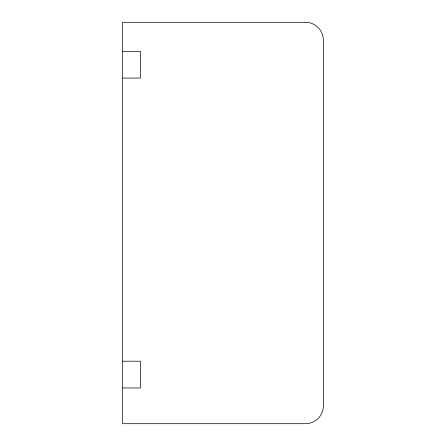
<?xml version="1.0" encoding="UTF-8"?>
<svg xmlns="http://www.w3.org/2000/svg" width="446" height="446" viewBox="0 0 446 446"><rect width="100%" height="100%" fill="white"/><g stroke="black" fill="none" stroke-linecap="round" stroke-linejoin="round"><path stroke-width="0.67" d="M122.65 51.323L140.49 51.323L140.49 78.083L122.65 78.083M122.65 361.193L140.49 361.193L140.49 387.953L122.65 387.953M305.51 22.3L122.65 22.3L122.65 423.7L305.51 423.7A17.84 17.84 0 0 0 323.35 405.86L323.35 40.14A17.84 17.84 0 0 0 305.51 22.3"/></g></svg>
